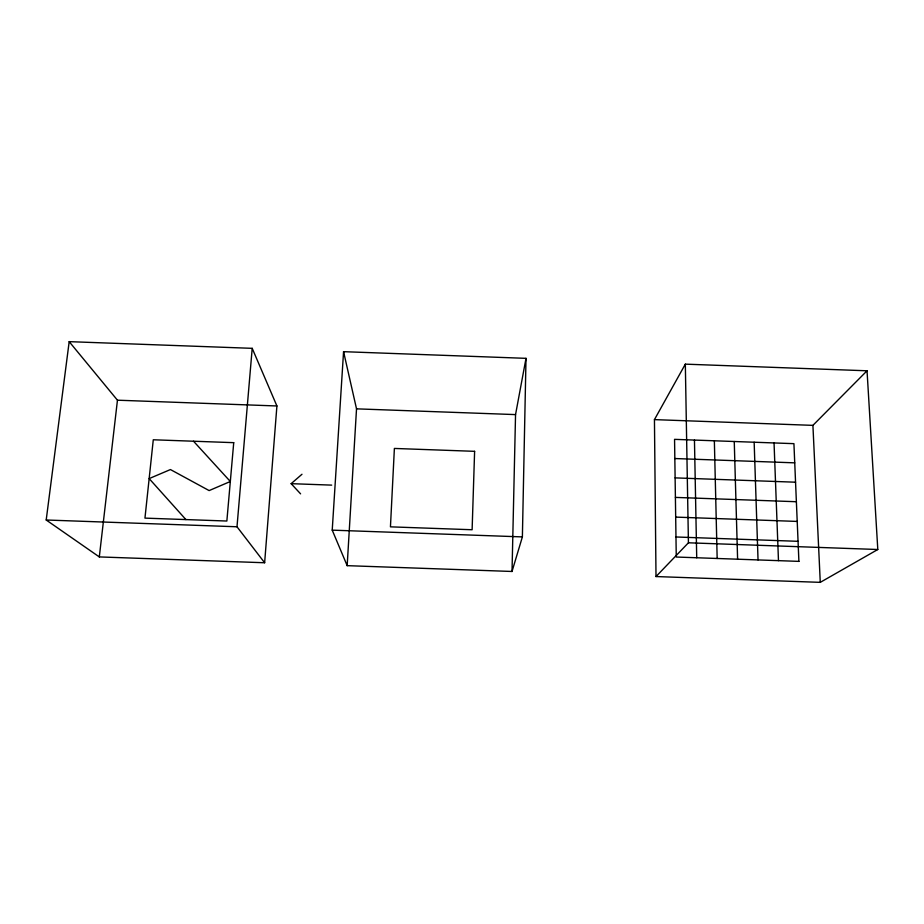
<?xml version="1.0" encoding="UTF-8"?>
<svg xmlns="http://www.w3.org/2000/svg" width="924" height="924" viewBox="0 0 924 924"><rect width="100%" height="100%" fill="white"/><g stroke="black" fill="none" stroke-linecap="round" stroke-linejoin="round"><path stroke-width="1.39" d="M522.383 536.902L526.01 358.339L343.566 351.674L332.224 530.145L347.17 565.661L512.023 571.471L522.383 536.902L332.224 530.145M512.023 571.471L515.546 414.599L526.01 358.339M347.17 565.661L356.525 408.847L343.566 351.674M264.634 562.751L276.911 405.971L252.206 348.336L69.184 341.649L46.2 520.004L99.307 556.918L264.634 562.751L236.994 526.772L252.206 348.336M99.307 556.918L117.452 400.196L69.184 341.649M654.446 419.623L685.331 364.148L867.035 370.79L877.8 549.503L820.269 582.351L656.005 576.553L654.446 419.623L812.912 425.363L867.035 370.79M656.005 576.553L688.426 542.792L685.331 364.148M300.589 493.855L291.152 483.668L301.986 474.255M675.975 536.983L798.047 541.314M46.2 520.004L236.994 526.772M688.426 542.792L877.8 549.503M117.452 400.196L276.911 405.971M356.525 408.847L515.546 414.599M674.832 458.535L794.732 462.843M675.109 477.881L795.552 482.201M291.152 483.668L331.681 485.123M675.398 497.401L796.384 501.72M675.687 517.105L797.216 521.425M193.52 441.222L230.33 481.496L209.136 490.586L170.443 469.554L149.157 478.597L185.909 519.577M812.912 425.363L820.269 582.351M774.046 442.942L778.47 560.649M754.157 442.226L758.038 559.932M734.257 441.51L737.606 559.205M714.356 440.794L717.163 558.489M694.455 440.067L696.719 557.761M474.613 451.328L472.118 529.741L390.448 526.842L394.386 448.44L474.613 451.328M233.726 442.665L226.854 521.032L144.953 518.121L153.28 439.778L233.726 442.665M798.902 561.376L676.264 557.033L674.555 439.35L793.924 443.659L798.902 561.376"/></g></svg>
